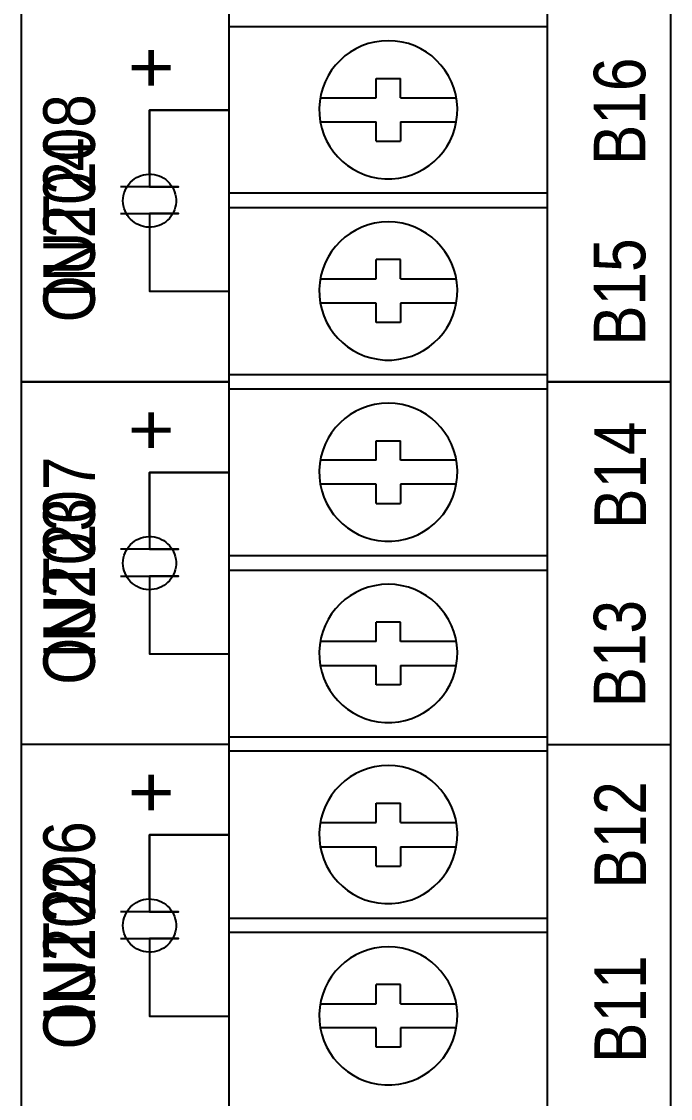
# Model space of a CAD drawing. Extents: x -11 to 35.7, y -8.8 to 26.3.
# Drawn here: x 21.333 to 22.677, y -1.98 to 0.248 of the extents above; entities that cross this region are included whole.
import ezdxf

# ---------------------------------------------------------------- set-up
doc = ezdxf.new("R2010")
doc.units = 0
doc.header["$MEASUREMENT"] = 0
for name, color, linetype in [('4_02__ADDITIONAL_12_STD_OU', 7, 'CONTINUOUS'), ('4_03__ADDITIONAL_4_STD_OUT', 7, 'CONTINUOUS'), ('4_04__ADDITIONAL_12_HIGH_I', 7, 'CONTINUOUS')]:
    doc.layers.add(name, color=color, linetype=linetype)

msp = doc.modelspace()

# ---------------------------------------------------------------- linework, layer by layer
at = {"layer": '4_02__ADDITIONAL_12_STD_OU'}
for points in [[(22.4226, -6.1224), (22.4226, 3.6276), (21.7626, 3.6276), (21.7626, -6.1224), (22.4226, -6.1224)], [(21.3331, -2.15), (21.3331, -1.9713), (21.3331, -1.7915), (21.3331, -1.6109), (21.3331, -1.2483), (21.3331, -0.8858), (21.3331, -0.7051), (21.3331, -0.5254), (21.3331, -0.3467), (21.3331, -0.2578), (21.3331, -0.1693), (21.3331, -0.0812), (21.3331, 0.0064), (21.3331, 0.0936), (21.3331, 0.1802), (21.3331, 0.2663)], [(22.6769, 0.2663), (22.6769, 0.1802), (22.6769, 0.0936), (22.6769, 0.0064), (22.6769, -0.0812), (22.6769, -0.1693), (22.6769, -0.2578), (22.6769, -0.3467), (22.6769, -0.5254), (22.6769, -0.7051), (22.6769, -0.8858), (22.6769, -1.2483), (22.6769, -1.6109), (22.6769, -1.7915), (22.6769, -1.9713), (22.6769, -2.15)], [(21.7626, 0.2381), (22.4226, 0.2381)], [(22.0676, 0.0906), (22.0676, 0.1306)], [(22.0676, 0.1306), (22.1176, 0.1306)], [(22.1176, 0.0906), (22.1176, 0.1306)], [(21.9518, 0.0906), (22.0676, 0.0906)], [(22.1176, 0.0906), (22.2334, 0.0906)], [(21.7626, 0.065), (21.5982, 0.065), (21.5982, -0.0938), (21.6582, -0.0938), (21.5382, -0.0938)], [(21.9518, 0.0406), (22.0676, 0.0406)], [(22.0676, 0.0006), (22.0676, 0.0406)], [(22.1176, 0.0406), (22.2334, 0.0406)], [(22.1176, 0.0406), (22.1176, 0.0006)], [(22.0676, 0.0006), (22.1176, 0.0006)], [(22.4226, -0.1069), (21.7626, -0.1069)], [(21.5382, -0.1493), (21.6582, -0.1493), (21.5982, -0.1493), (21.5982, -0.31), (21.7626, -0.31)], [(21.7626, -0.1369), (22.4226, -0.1369)], [(22.1176, -0.2444), (22.0676, -0.2444)], [(22.0676, -0.2844), (22.0676, -0.2444)], [(22.1176, -0.2844), (22.1176, -0.2444)], [(21.9518, -0.2844), (22.0676, -0.2844)], [(22.1176, -0.2844), (22.2334, -0.2844)], [(22.0676, -0.3344), (21.9518, -0.3344)], [(22.0676, -0.3744), (22.0676, -0.3344)], [(22.2334, -0.3344), (22.1176, -0.3344)], [(22.1176, -0.3344), (22.1176, -0.3744)], [(22.1176, -0.3744), (22.0676, -0.3744)], [(21.7626, -0.4819), (22.4226, -0.4819)], [(21.7626, -0.4975), (21.3331, -0.4975)], [(21.7626, -0.5119), (22.4226, -0.5119)], [(22.4226, -0.4975), (22.6769, -0.4975)], [(22.0676, -0.6194), (22.1176, -0.6194)], [(22.0676, -0.6594), (22.0676, -0.6194)], [(22.1176, -0.6594), (22.1176, -0.6194)], [(22.0676, -0.6594), (21.9518, -0.6594)], [(22.2334, -0.6594), (22.1176, -0.6594)], [(21.7626, -0.685), (21.5982, -0.685), (21.5982, -0.8438), (21.6582, -0.8438), (21.5382, -0.8438)], [(22.0676, -0.7094), (21.9518, -0.7094)], [(22.0676, -0.7494), (22.0676, -0.7094)], [(22.2334, -0.7094), (22.1176, -0.7094)], [(22.1176, -0.7094), (22.1176, -0.7494)], [(22.0676, -0.7494), (22.1176, -0.7494)], [(21.7626, -0.8569), (22.4226, -0.8569)], [(21.7626, -0.8869), (22.4226, -0.8869)], [(21.5382, -0.8993), (21.6582, -0.8993), (21.5982, -0.8993), (21.5982, -1.06), (21.7626, -1.06)], [(22.1176, -0.9944), (22.0676, -0.9944)], [(22.0676, -1.0344), (22.0676, -0.9944)], [(22.1176, -1.0344), (22.1176, -0.9944)], [(22.0676, -1.0344), (21.9518, -1.0344)], [(22.2334, -1.0344), (22.1176, -1.0344)], [(21.9518, -1.0844), (22.0676, -1.0844)], [(22.0676, -1.1244), (22.0676, -1.0844)], [(22.1176, -1.0844), (22.2334, -1.0844)], [(22.1176, -1.0844), (22.1176, -1.1244)], [(22.1176, -1.1244), (22.0676, -1.1244)], [(21.7626, -1.2476), (21.3331, -1.2476)], [(21.7626, -1.2319), (22.4226, -1.2319)], [(22.4226, -1.2476), (22.6769, -1.2476)], [(22.4226, -1.2619), (21.7626, -1.2619)], [(22.0676, -1.3694), (22.1176, -1.3694)], [(22.0676, -1.4094), (22.0676, -1.3694)], [(22.1176, -1.4094), (22.1176, -1.3694)], [(21.9518, -1.4094), (22.0676, -1.4094)], [(22.1176, -1.4094), (22.2334, -1.4094)], [(21.7626, -1.435), (21.5982, -1.435), (21.5982, -1.5938), (21.6582, -1.5938), (21.5382, -1.5938)], [(21.9518, -1.4594), (22.0676, -1.4594)], [(22.0676, -1.4994), (22.0676, -1.4594)], [(22.1176, -1.4594), (22.2334, -1.4594)], [(22.1176, -1.4594), (22.1176, -1.4994)], [(22.0676, -1.4994), (22.1176, -1.4994)], [(21.7626, -1.6069), (22.4226, -1.6069)], [(22.4226, -1.6369), (21.7626, -1.6369)], [(21.5382, -1.6493), (21.6582, -1.6493), (21.5982, -1.6493), (21.5982, -1.81), (21.7626, -1.81)], [(22.1176, -1.7444), (22.0676, -1.7444)], [(22.0676, -1.7844), (22.0676, -1.7444)], [(22.1176, -1.7844), (22.1176, -1.7444)], [(21.9518, -1.7844), (22.0676, -1.7844)], [(22.1176, -1.7844), (22.2334, -1.7844)], [(22.0676, -1.8344), (21.9518, -1.8344)], [(22.0676, -1.8744), (22.0676, -1.8344)], [(22.2334, -1.8344), (22.1176, -1.8344)], [(22.1176, -1.8344), (22.1176, -1.8744)], [(22.1176, -1.8744), (22.0676, -1.8744)]]:
    msp.add_lwpolyline(points, dxfattribs=at)
for points in [[(22.0926, 0.2086), (22.0782, 0.2079), (22.0642, 0.2058), (22.0507, 0.2024), (22.0377, 0.1977), (22.0254, 0.1918), (22.0137, 0.1849), (22.0028, 0.1769), (21.9927, 0.1679), (21.9835, 0.158), (21.9752, 0.1473), (21.968, 0.1358), (21.9619, 0.1236), (21.9569, 0.1108), (21.9532, 0.0974), (21.9507, 0.0835), (21.9497, 0.0692), (21.95, 0.0548), (21.9518, 0.0407), (21.9549, 0.027), (21.9592, 0.0139), (21.9648, 0.0014), (21.9715, -0.0105), (21.9792, -0.0216), (21.988, -0.0319), (21.9976, -0.0413), (22.0082, -0.0498), (22.0195, -0.0573), (22.0315, -0.0637), (22.0442, -0.069), (22.0574, -0.073), (22.0712, -0.0758), (22.0854, -0.0772), (22.0999, -0.0772), (22.1141, -0.0758), (22.1278, -0.073), (22.1411, -0.069), (22.1537, -0.0637), (22.1658, -0.0573), (22.1771, -0.0498), (22.1876, -0.0413), (22.1972, -0.0319), (22.206, -0.0216), (22.2137, -0.0105), (22.2204, 0.0014), (22.226, 0.0139), (22.2303, 0.027), (22.2334, 0.0407), (22.2352, 0.0548), (22.2356, 0.0692), (22.2345, 0.0835), (22.2321, 0.0974), (22.2283, 0.1108), (22.2233, 0.1236), (22.2172, 0.1358), (22.21, 0.1473), (22.2017, 0.158), (22.1925, 0.1679), (22.1824, 0.1769), (22.1715, 0.1849), (22.1598, 0.1918), (22.1475, 0.1977), (22.1345, 0.2024), (22.121, 0.2058), (22.107, 0.2079)], [(22.0926, -0.1664), (22.0782, -0.1671), (22.0642, -0.1692), (22.0507, -0.1726), (22.0377, -0.1773), (22.0254, -0.1832), (22.0137, -0.1901), (22.0028, -0.1981), (21.9927, -0.2071), (21.9835, -0.217), (21.9752, -0.2277), (21.968, -0.2392), (21.9619, -0.2514), (21.9569, -0.2642), (21.9532, -0.2776), (21.9507, -0.2915), (21.9497, -0.3058), (21.95, -0.3202), (21.9518, -0.3343), (21.9549, -0.348), (21.9592, -0.3611), (21.9648, -0.3736), (21.9715, -0.3855), (21.9792, -0.3966), (21.988, -0.4069), (21.9976, -0.4163), (22.0082, -0.4248), (22.0195, -0.4323), (22.0315, -0.4387), (22.0442, -0.444), (22.0574, -0.448), (22.0712, -0.4508), (22.0854, -0.4522), (22.0999, -0.4522), (22.1141, -0.4508), (22.1278, -0.448), (22.1411, -0.444), (22.1537, -0.4387), (22.1658, -0.4323), (22.1771, -0.4248), (22.1876, -0.4163), (22.1972, -0.4069), (22.206, -0.3966), (22.2137, -0.3855), (22.2204, -0.3736), (22.226, -0.3611), (22.2303, -0.348), (22.2334, -0.3343), (22.2352, -0.3202), (22.2356, -0.3058), (22.2345, -0.2915), (22.2321, -0.2776), (22.2283, -0.2642), (22.2233, -0.2514), (22.2172, -0.2392), (22.21, -0.2277), (22.2017, -0.217), (22.1925, -0.2071), (22.1824, -0.1981), (22.1715, -0.1901), (22.1598, -0.1832), (22.1475, -0.1773), (22.1345, -0.1726), (22.121, -0.1692), (22.107, -0.1671)], [(22.0926, -0.5414), (22.0782, -0.5421), (22.0642, -0.5442), (22.0507, -0.5476), (22.0377, -0.5523), (22.0254, -0.5582), (22.0137, -0.5651), (22.0028, -0.5731), (21.9927, -0.5821), (21.9835, -0.592), (21.9752, -0.6027), (21.968, -0.6142), (21.9619, -0.6264), (21.9569, -0.6392), (21.9532, -0.6526), (21.9507, -0.6665), (21.9497, -0.6808), (21.95, -0.6952), (21.9518, -0.7093), (21.9549, -0.723), (21.9592, -0.7361), (21.9648, -0.7486), (21.9715, -0.7605), (21.9792, -0.7716), (21.988, -0.7819), (21.9976, -0.7913), (22.0082, -0.7998), (22.0195, -0.8073), (22.0315, -0.8137), (22.0442, -0.819), (22.0574, -0.823), (22.0712, -0.8258), (22.0854, -0.8272), (22.0999, -0.8272), (22.1141, -0.8258), (22.1278, -0.823), (22.1411, -0.819), (22.1537, -0.8137), (22.1658, -0.8073), (22.1771, -0.7998), (22.1876, -0.7913), (22.1972, -0.7819), (22.206, -0.7716), (22.2137, -0.7605), (22.2204, -0.7486), (22.226, -0.7361), (22.2303, -0.723), (22.2334, -0.7093), (22.2352, -0.6952), (22.2356, -0.6808), (22.2345, -0.6665), (22.2321, -0.6526), (22.2283, -0.6392), (22.2233, -0.6264), (22.2172, -0.6142), (22.21, -0.6027), (22.2017, -0.592), (22.1925, -0.5821), (22.1824, -0.5731), (22.1715, -0.5651), (22.1598, -0.5582), (22.1475, -0.5523), (22.1345, -0.5476), (22.121, -0.5442), (22.107, -0.5421)], [(22.0926, -0.9164), (22.0782, -0.9171), (22.0642, -0.9192), (22.0507, -0.9226), (22.0377, -0.9273), (22.0254, -0.9332), (22.0137, -0.9401), (22.0028, -0.9481), (21.9927, -0.9571), (21.9835, -0.967), (21.9752, -0.9777), (21.968, -0.9892), (21.9619, -1.0014), (21.9569, -1.0142), (21.9532, -1.0276), (21.9507, -1.0415), (21.9497, -1.0558), (21.95, -1.0702), (21.9518, -1.0843), (21.9549, -1.098), (21.9592, -1.1111), (21.9648, -1.1236), (21.9715, -1.1355), (21.9792, -1.1466), (21.988, -1.1569), (21.9976, -1.1663), (22.0082, -1.1748), (22.0195, -1.1823), (22.0315, -1.1887), (22.0442, -1.194), (22.0574, -1.198), (22.0712, -1.2008), (22.0854, -1.2022), (22.0999, -1.2022), (22.1141, -1.2008), (22.1278, -1.198), (22.1411, -1.194), (22.1537, -1.1887), (22.1658, -1.1823), (22.1771, -1.1748), (22.1876, -1.1663), (22.1972, -1.1569), (22.206, -1.1466), (22.2137, -1.1355), (22.2204, -1.1236), (22.226, -1.1111), (22.2303, -1.098), (22.2334, -1.0843), (22.2352, -1.0702), (22.2356, -1.0558), (22.2345, -1.0415), (22.2321, -1.0276), (22.2283, -1.0142), (22.2233, -1.0014), (22.2172, -0.9892), (22.21, -0.9777), (22.2017, -0.967), (22.1925, -0.9571), (22.1824, -0.9481), (22.1715, -0.9401), (22.1598, -0.9332), (22.1475, -0.9273), (22.1345, -0.9226), (22.121, -0.9192), (22.107, -0.9171)], [(22.0926, -1.2914), (22.0782, -1.2921), (22.0642, -1.2942), (22.0507, -1.2976), (22.0377, -1.3023), (22.0254, -1.3082), (22.0137, -1.3151), (22.0028, -1.3231), (21.9927, -1.3321), (21.9835, -1.342), (21.9752, -1.3527), (21.968, -1.3642), (21.9619, -1.3764), (21.9569, -1.3892), (21.9532, -1.4026), (21.9507, -1.4165), (21.9497, -1.4308), (21.95, -1.4452), (21.9518, -1.4593), (21.9549, -1.473), (21.9592, -1.4861), (21.9648, -1.4986), (21.9715, -1.5105), (21.9792, -1.5216), (21.988, -1.5319), (21.9976, -1.5413), (22.0082, -1.5498), (22.0195, -1.5573), (22.0315, -1.5637), (22.0442, -1.569), (22.0574, -1.573), (22.0712, -1.5758), (22.0854, -1.5772), (22.0999, -1.5772), (22.1141, -1.5758), (22.1278, -1.573), (22.1411, -1.569), (22.1537, -1.5637), (22.1658, -1.5573), (22.1771, -1.5498), (22.1876, -1.5413), (22.1972, -1.5319), (22.206, -1.5216), (22.2137, -1.5105), (22.2204, -1.4986), (22.226, -1.4861), (22.2303, -1.473), (22.2334, -1.4593), (22.2352, -1.4452), (22.2356, -1.4308), (22.2345, -1.4165), (22.2321, -1.4026), (22.2283, -1.3892), (22.2233, -1.3764), (22.2172, -1.3642), (22.21, -1.3527), (22.2017, -1.342), (22.1925, -1.3321), (22.1824, -1.3231), (22.1715, -1.3151), (22.1598, -1.3082), (22.1475, -1.3023), (22.1345, -1.2976), (22.121, -1.2942), (22.107, -1.2921)], [(22.0926, -1.6664), (22.0782, -1.6671), (22.0642, -1.6692), (22.0507, -1.6726), (22.0377, -1.6773), (22.0254, -1.6832), (22.0137, -1.6901), (22.0028, -1.6981), (21.9927, -1.7071), (21.9835, -1.717), (21.9752, -1.7277), (21.968, -1.7392), (21.9619, -1.7514), (21.9569, -1.7642), (21.9532, -1.7776), (21.9507, -1.7915), (21.9497, -1.8058), (21.95, -1.8202), (21.9518, -1.8343), (21.9549, -1.848), (21.9592, -1.8611), (21.9648, -1.8736), (21.9715, -1.8855), (21.9792, -1.8966), (21.988, -1.9069), (21.9976, -1.9163), (22.0082, -1.9248), (22.0195, -1.9323), (22.0315, -1.9387), (22.0442, -1.944), (22.0574, -1.948), (22.0712, -1.9508), (22.0854, -1.9522), (22.0999, -1.9522), (22.1141, -1.9508), (22.1278, -1.948), (22.1411, -1.944), (22.1537, -1.9387), (22.1658, -1.9323), (22.1771, -1.9248), (22.1876, -1.9163), (22.1972, -1.9069), (22.206, -1.8966), (22.2137, -1.8855), (22.2204, -1.8736), (22.226, -1.8611), (22.2303, -1.848), (22.2334, -1.8343), (22.2352, -1.8202), (22.2356, -1.8058), (22.2345, -1.7915), (22.2321, -1.7776), (22.2283, -1.7642), (22.2233, -1.7514), (22.2172, -1.7392), (22.21, -1.7277), (22.2017, -1.717), (22.1925, -1.7071), (22.1824, -1.6981), (22.1715, -1.6901), (22.1598, -1.6832), (22.1475, -1.6773), (22.1345, -1.6726), (22.121, -1.6692), (22.107, -1.6671)]]:
    msp.add_lwpolyline(points, close=True, dxfattribs=at)
at = {"layer": '4_03__ADDITIONAL_4_STD_OUT'}
for points in [[(22.4226, -6.1224), (22.4226, 3.6276), (21.7626, 3.6276), (21.7626, -6.1224), (22.4226, -6.1224)], [(21.3331, -2.15), (21.3331, -1.9713), (21.3331, -1.7915), (21.3331, -1.6109), (21.3331, -1.2483), (21.3331, -0.8858), (21.3331, -0.7051), (21.3331, -0.5254), (21.3331, -0.3467), (21.3331, -0.2578), (21.3331, -0.1693), (21.3331, -0.0812), (21.3331, 0.0064), (21.3331, 0.0936), (21.3331, 0.1802), (21.3331, 0.2663)], [(22.6769, 0.2663), (22.6769, 0.1802), (22.6769, 0.0936), (22.6769, 0.0064), (22.6769, -0.0812), (22.6769, -0.1693), (22.6769, -0.2578), (22.6769, -0.3467), (22.6769, -0.5254), (22.6769, -0.7051), (22.6769, -0.8858), (22.6769, -1.2483), (22.6769, -1.6109), (22.6769, -1.7915), (22.6769, -1.9713), (22.6769, -2.15)], [(21.7626, 0.2381), (22.4226, 0.2381)], [(22.0676, 0.0906), (22.0676, 0.1306)], [(22.0676, 0.1306), (22.1176, 0.1306)], [(22.1176, 0.0906), (22.1176, 0.1306)], [(21.9518, 0.0906), (22.0676, 0.0906)], [(22.1176, 0.0906), (22.2334, 0.0906)], [(21.5982, -0.0675), (21.5982, 0.065), (21.7626, 0.065)], [(21.9518, 0.0406), (22.0676, 0.0406)], [(22.0676, 0.0006), (22.0676, 0.0406)], [(22.1176, 0.0406), (22.2334, 0.0406)], [(22.1176, 0.0406), (22.1176, 0.0006)], [(22.0676, 0.0006), (22.1176, 0.0006)], [(22.4226, -0.1069), (21.7626, -0.1069)], [(21.7626, -0.1369), (22.4226, -0.1369)], [(21.5982, -0.1775), (21.5982, -0.31), (21.7626, -0.31)], [(22.1176, -0.2444), (22.0676, -0.2444)], [(22.0676, -0.2844), (22.0676, -0.2444)], [(22.1176, -0.2844), (22.1176, -0.2444)], [(21.9518, -0.2844), (22.0676, -0.2844)], [(22.1176, -0.2844), (22.2334, -0.2844)], [(22.0676, -0.3344), (21.9518, -0.3344)], [(22.0676, -0.3744), (22.0676, -0.3344)], [(22.2334, -0.3344), (22.1176, -0.3344)], [(22.1176, -0.3344), (22.1176, -0.3744)], [(22.1176, -0.3744), (22.0676, -0.3744)], [(21.7626, -0.4819), (22.4226, -0.4819)], [(21.3331, -0.4975), (21.7626, -0.4975)], [(21.7626, -0.5119), (22.4226, -0.5119)], [(22.6769, -0.4975), (22.4226, -0.4975)], [(22.0676, -0.6194), (22.1176, -0.6194)], [(22.0676, -0.6594), (22.0676, -0.6194)], [(22.1176, -0.6594), (22.1176, -0.6194)], [(22.0676, -0.6594), (21.9518, -0.6594)], [(22.2334, -0.6594), (22.1176, -0.6594)], [(21.5982, -0.8175), (21.5982, -0.685), (21.7626, -0.685)], [(22.0676, -0.7094), (21.9518, -0.7094)], [(22.0676, -0.7494), (22.0676, -0.7094)], [(22.2334, -0.7094), (22.1176, -0.7094)], [(22.1176, -0.7094), (22.1176, -0.7494)], [(22.0676, -0.7494), (22.1176, -0.7494)], [(21.7626, -0.8569), (22.4226, -0.8569)], [(21.7626, -0.8869), (22.4226, -0.8869)], [(21.5982, -0.9275), (21.5982, -1.06), (21.7626, -1.06)], [(22.1176, -0.9944), (22.0676, -0.9944)], [(22.0676, -1.0344), (22.0676, -0.9944)], [(22.1176, -1.0344), (22.1176, -0.9944)], [(22.0676, -1.0344), (21.9518, -1.0344)], [(22.2334, -1.0344), (22.1176, -1.0344)], [(21.9518, -1.0844), (22.0676, -1.0844)], [(22.0676, -1.1244), (22.0676, -1.0844)], [(22.1176, -1.0844), (22.2334, -1.0844)], [(22.1176, -1.0844), (22.1176, -1.1244)], [(22.1176, -1.1244), (22.0676, -1.1244)], [(21.7626, -1.2476), (21.3331, -1.2476)], [(21.7626, -1.2319), (22.4226, -1.2319)], [(22.4226, -1.2476), (22.6769, -1.2476)], [(22.4226, -1.2619), (21.7626, -1.2619)], [(22.0676, -1.3694), (22.1176, -1.3694)], [(22.0676, -1.4094), (22.0676, -1.3694)], [(22.1176, -1.4094), (22.1176, -1.3694)], [(21.9518, -1.4094), (22.0676, -1.4094)], [(22.1176, -1.4094), (22.2334, -1.4094)], [(21.5982, -1.5675), (21.5982, -1.435), (21.7626, -1.435)], [(21.9518, -1.4594), (22.0676, -1.4594)], [(22.0676, -1.4994), (22.0676, -1.4594)], [(22.1176, -1.4594), (22.2334, -1.4594)], [(22.1176, -1.4594), (22.1176, -1.4994)], [(22.0676, -1.4994), (22.1176, -1.4994)], [(21.7626, -1.6069), (22.4226, -1.6069)], [(22.4226, -1.6369), (21.7626, -1.6369)], [(21.5982, -1.6775), (21.5982, -1.81), (21.7626, -1.81)], [(22.1176, -1.7444), (22.0676, -1.7444)], [(22.0676, -1.7844), (22.0676, -1.7444)], [(22.1176, -1.7844), (22.1176, -1.7444)], [(21.9518, -1.7844), (22.0676, -1.7844)], [(22.1176, -1.7844), (22.2334, -1.7844)], [(22.0676, -1.8344), (21.9518, -1.8344)], [(22.0676, -1.8744), (22.0676, -1.8344)], [(22.2334, -1.8344), (22.1176, -1.8344)], [(22.1176, -1.8344), (22.1176, -1.8744)], [(22.1176, -1.8744), (22.0676, -1.8744)]]:
    msp.add_lwpolyline(points, dxfattribs=at)
for points in [[(22.0926, 0.2086), (22.0782, 0.2079), (22.0642, 0.2058), (22.0507, 0.2024), (22.0377, 0.1977), (22.0254, 0.1918), (22.0137, 0.1849), (22.0028, 0.1769), (21.9927, 0.1679), (21.9835, 0.158), (21.9752, 0.1473), (21.968, 0.1358), (21.9619, 0.1236), (21.9569, 0.1108), (21.9532, 0.0974), (21.9507, 0.0835), (21.9497, 0.0692), (21.95, 0.0548), (21.9518, 0.0407), (21.9549, 0.027), (21.9592, 0.0139), (21.9648, 0.0014), (21.9715, -0.0105), (21.9792, -0.0216), (21.988, -0.0319), (21.9976, -0.0413), (22.0082, -0.0498), (22.0195, -0.0573), (22.0315, -0.0637), (22.0442, -0.069), (22.0574, -0.073), (22.0712, -0.0758), (22.0854, -0.0772), (22.0999, -0.0772), (22.1141, -0.0758), (22.1278, -0.073), (22.1411, -0.069), (22.1537, -0.0637), (22.1658, -0.0573), (22.1771, -0.0498), (22.1876, -0.0413), (22.1972, -0.0319), (22.206, -0.0216), (22.2137, -0.0105), (22.2204, 0.0014), (22.226, 0.0139), (22.2303, 0.027), (22.2334, 0.0407), (22.2352, 0.0548), (22.2356, 0.0692), (22.2345, 0.0835), (22.2321, 0.0974), (22.2283, 0.1108), (22.2233, 0.1236), (22.2172, 0.1358), (22.21, 0.1473), (22.2017, 0.158), (22.1925, 0.1679), (22.1824, 0.1769), (22.1715, 0.1849), (22.1598, 0.1918), (22.1475, 0.1977), (22.1345, 0.2024), (22.121, 0.2058), (22.107, 0.2079)], [(21.5432, -0.1225), (21.5435, -0.117), (21.5443, -0.1116), (21.5456, -0.1064), (21.5474, -0.1014), (21.5496, -0.0967), (21.5523, -0.0922), (21.5554, -0.088), (21.5589, -0.0841), (21.5627, -0.0806), (21.5668, -0.0774), (21.5712, -0.0746), (21.5759, -0.0722), (21.5808, -0.0703), (21.586, -0.0689), (21.5913, -0.068), (21.5968, -0.0675), (21.6024, -0.0677), (21.6078, -0.0684), (21.6131, -0.0696), (21.6181, -0.0712), (21.6229, -0.0734), (21.6275, -0.0759), (21.6317, -0.0789), (21.6357, -0.0823), (21.6393, -0.086), (21.6426, -0.0901), (21.6455, -0.0944), (21.648, -0.099), (21.65, -0.1039), (21.6515, -0.109), (21.6526, -0.1143), (21.6531, -0.1198), (21.6531, -0.1253), (21.6526, -0.1308), (21.6515, -0.1361), (21.65, -0.1412), (21.648, -0.146), (21.6455, -0.1507), (21.6426, -0.155), (21.6393, -0.1591), (21.6357, -0.1628), (21.6317, -0.1661), (21.6275, -0.1691), (21.6229, -0.1717), (21.6181, -0.1738), (21.6131, -0.1755), (21.6078, -0.1767), (21.6024, -0.1774), (21.5968, -0.1775), (21.5913, -0.1771), (21.586, -0.1762), (21.5808, -0.1747), (21.5759, -0.1728), (21.5712, -0.1705), (21.5668, -0.1677), (21.5627, -0.1645), (21.5589, -0.161), (21.5554, -0.1571), (21.5523, -0.1529), (21.5496, -0.1484), (21.5474, -0.1436), (21.5456, -0.1387), (21.5443, -0.1335), (21.5435, -0.1281)], [(22.0926, -0.1664), (22.0782, -0.1671), (22.0642, -0.1692), (22.0507, -0.1726), (22.0377, -0.1773), (22.0254, -0.1832), (22.0137, -0.1901), (22.0028, -0.1981), (21.9927, -0.2071), (21.9835, -0.217), (21.9752, -0.2277), (21.968, -0.2392), (21.9619, -0.2514), (21.9569, -0.2642), (21.9532, -0.2776), (21.9507, -0.2915), (21.9497, -0.3058), (21.95, -0.3202), (21.9518, -0.3343), (21.9549, -0.348), (21.9592, -0.3611), (21.9648, -0.3736), (21.9715, -0.3855), (21.9792, -0.3966), (21.988, -0.4069), (21.9976, -0.4163), (22.0082, -0.4248), (22.0195, -0.4323), (22.0315, -0.4387), (22.0442, -0.444), (22.0574, -0.448), (22.0712, -0.4508), (22.0854, -0.4522), (22.0999, -0.4522), (22.1141, -0.4508), (22.1278, -0.448), (22.1411, -0.444), (22.1537, -0.4387), (22.1658, -0.4323), (22.1771, -0.4248), (22.1876, -0.4163), (22.1972, -0.4069), (22.206, -0.3966), (22.2137, -0.3855), (22.2204, -0.3736), (22.226, -0.3611), (22.2303, -0.348), (22.2334, -0.3343), (22.2352, -0.3202), (22.2356, -0.3058), (22.2345, -0.2915), (22.2321, -0.2776), (22.2283, -0.2642), (22.2233, -0.2514), (22.2172, -0.2392), (22.21, -0.2277), (22.2017, -0.217), (22.1925, -0.2071), (22.1824, -0.1981), (22.1715, -0.1901), (22.1598, -0.1832), (22.1475, -0.1773), (22.1345, -0.1726), (22.121, -0.1692), (22.107, -0.1671)], [(22.0926, -0.5414), (22.0782, -0.5421), (22.0642, -0.5442), (22.0507, -0.5476), (22.0377, -0.5523), (22.0254, -0.5582), (22.0137, -0.5651), (22.0028, -0.5731), (21.9927, -0.5821), (21.9835, -0.592), (21.9752, -0.6027), (21.968, -0.6142), (21.9619, -0.6264), (21.9569, -0.6392), (21.9532, -0.6526), (21.9507, -0.6665), (21.9497, -0.6808), (21.95, -0.6952), (21.9518, -0.7093), (21.9549, -0.723), (21.9592, -0.7361), (21.9648, -0.7486), (21.9715, -0.7605), (21.9792, -0.7716), (21.988, -0.7819), (21.9976, -0.7913), (22.0082, -0.7998), (22.0195, -0.8073), (22.0315, -0.8137), (22.0442, -0.819), (22.0574, -0.823), (22.0712, -0.8258), (22.0854, -0.8272), (22.0999, -0.8272), (22.1141, -0.8258), (22.1278, -0.823), (22.1411, -0.819), (22.1537, -0.8137), (22.1658, -0.8073), (22.1771, -0.7998), (22.1876, -0.7913), (22.1972, -0.7819), (22.206, -0.7716), (22.2137, -0.7605), (22.2204, -0.7486), (22.226, -0.7361), (22.2303, -0.723), (22.2334, -0.7093), (22.2352, -0.6952), (22.2356, -0.6808), (22.2345, -0.6665), (22.2321, -0.6526), (22.2283, -0.6392), (22.2233, -0.6264), (22.2172, -0.6142), (22.21, -0.6027), (22.2017, -0.592), (22.1925, -0.5821), (22.1824, -0.5731), (22.1715, -0.5651), (22.1598, -0.5582), (22.1475, -0.5523), (22.1345, -0.5476), (22.121, -0.5442), (22.107, -0.5421)], [(21.5432, -0.8725), (21.5435, -0.867), (21.5443, -0.8616), (21.5456, -0.8564), (21.5474, -0.8514), (21.5496, -0.8467), (21.5523, -0.8422), (21.5554, -0.838), (21.5589, -0.8341), (21.5627, -0.8306), (21.5668, -0.8274), (21.5712, -0.8246), (21.5759, -0.8222), (21.5808, -0.8203), (21.586, -0.8189), (21.5913, -0.818), (21.5968, -0.8175), (21.6024, -0.8177), (21.6078, -0.8184), (21.6131, -0.8196), (21.6181, -0.8212), (21.6229, -0.8234), (21.6275, -0.8259), (21.6317, -0.8289), (21.6357, -0.8323), (21.6393, -0.836), (21.6426, -0.8401), (21.6455, -0.8444), (21.648, -0.849), (21.65, -0.8539), (21.6515, -0.859), (21.6526, -0.8643), (21.6531, -0.8698), (21.6531, -0.8753), (21.6526, -0.8808), (21.6515, -0.8861), (21.65, -0.8912), (21.648, -0.896), (21.6455, -0.9007), (21.6426, -0.905), (21.6393, -0.9091), (21.6357, -0.9128), (21.6317, -0.9161), (21.6275, -0.9191), (21.6229, -0.9217), (21.6181, -0.9238), (21.6131, -0.9255), (21.6078, -0.9267), (21.6024, -0.9274), (21.5968, -0.9275), (21.5913, -0.9271), (21.586, -0.9262), (21.5808, -0.9247), (21.5759, -0.9228), (21.5712, -0.9205), (21.5668, -0.9177), (21.5627, -0.9145), (21.5589, -0.911), (21.5554, -0.9071), (21.5523, -0.9029), (21.5496, -0.8984), (21.5474, -0.8936), (21.5456, -0.8887), (21.5443, -0.8835), (21.5435, -0.8781)], [(22.0926, -0.9164), (22.0782, -0.9171), (22.0642, -0.9192), (22.0507, -0.9226), (22.0377, -0.9273), (22.0254, -0.9332), (22.0137, -0.9401), (22.0028, -0.9481), (21.9927, -0.9571), (21.9835, -0.967), (21.9752, -0.9777), (21.968, -0.9892), (21.9619, -1.0014), (21.9569, -1.0142), (21.9532, -1.0276), (21.9507, -1.0415), (21.9497, -1.0558), (21.95, -1.0702), (21.9518, -1.0843), (21.9549, -1.098), (21.9592, -1.1111), (21.9648, -1.1236), (21.9715, -1.1355), (21.9792, -1.1466), (21.988, -1.1569), (21.9976, -1.1663), (22.0082, -1.1748), (22.0195, -1.1823), (22.0315, -1.1887), (22.0442, -1.194), (22.0574, -1.198), (22.0712, -1.2008), (22.0854, -1.2022), (22.0999, -1.2022), (22.1141, -1.2008), (22.1278, -1.198), (22.1411, -1.194), (22.1537, -1.1887), (22.1658, -1.1823), (22.1771, -1.1748), (22.1876, -1.1663), (22.1972, -1.1569), (22.206, -1.1466), (22.2137, -1.1355), (22.2204, -1.1236), (22.226, -1.1111), (22.2303, -1.098), (22.2334, -1.0843), (22.2352, -1.0702), (22.2356, -1.0558), (22.2345, -1.0415), (22.2321, -1.0276), (22.2283, -1.0142), (22.2233, -1.0014), (22.2172, -0.9892), (22.21, -0.9777), (22.2017, -0.967), (22.1925, -0.9571), (22.1824, -0.9481), (22.1715, -0.9401), (22.1598, -0.9332), (22.1475, -0.9273), (22.1345, -0.9226), (22.121, -0.9192), (22.107, -0.9171)], [(22.0926, -1.2914), (22.0782, -1.2921), (22.0642, -1.2942), (22.0507, -1.2976), (22.0377, -1.3023), (22.0254, -1.3082), (22.0137, -1.3151), (22.0028, -1.3231), (21.9927, -1.3321), (21.9835, -1.342), (21.9752, -1.3527), (21.968, -1.3642), (21.9619, -1.3764), (21.9569, -1.3892), (21.9532, -1.4026), (21.9507, -1.4165), (21.9497, -1.4308), (21.95, -1.4452), (21.9518, -1.4593), (21.9549, -1.473), (21.9592, -1.4861), (21.9648, -1.4986), (21.9715, -1.5105), (21.9792, -1.5216), (21.988, -1.5319), (21.9976, -1.5413), (22.0082, -1.5498), (22.0195, -1.5573), (22.0315, -1.5637), (22.0442, -1.569), (22.0574, -1.573), (22.0712, -1.5758), (22.0854, -1.5772), (22.0999, -1.5772), (22.1141, -1.5758), (22.1278, -1.573), (22.1411, -1.569), (22.1537, -1.5637), (22.1658, -1.5573), (22.1771, -1.5498), (22.1876, -1.5413), (22.1972, -1.5319), (22.206, -1.5216), (22.2137, -1.5105), (22.2204, -1.4986), (22.226, -1.4861), (22.2303, -1.473), (22.2334, -1.4593), (22.2352, -1.4452), (22.2356, -1.4308), (22.2345, -1.4165), (22.2321, -1.4026), (22.2283, -1.3892), (22.2233, -1.3764), (22.2172, -1.3642), (22.21, -1.3527), (22.2017, -1.342), (22.1925, -1.3321), (22.1824, -1.3231), (22.1715, -1.3151), (22.1598, -1.3082), (22.1475, -1.3023), (22.1345, -1.2976), (22.121, -1.2942), (22.107, -1.2921)], [(21.5432, -1.6225), (21.5435, -1.617), (21.5443, -1.6116), (21.5456, -1.6064), (21.5474, -1.6014), (21.5496, -1.5967), (21.5523, -1.5922), (21.5554, -1.588), (21.5589, -1.5841), (21.5627, -1.5806), (21.5668, -1.5774), (21.5712, -1.5746), (21.5759, -1.5722), (21.5808, -1.5703), (21.586, -1.5689), (21.5913, -1.568), (21.5968, -1.5675), (21.6024, -1.5677), (21.6078, -1.5684), (21.6131, -1.5696), (21.6181, -1.5712), (21.6229, -1.5734), (21.6275, -1.5759), (21.6317, -1.5789), (21.6357, -1.5823), (21.6393, -1.586), (21.6426, -1.5901), (21.6455, -1.5944), (21.648, -1.599), (21.65, -1.6039), (21.6515, -1.609), (21.6526, -1.6143), (21.6531, -1.6198), (21.6531, -1.6253), (21.6526, -1.6308), (21.6515, -1.6361), (21.65, -1.6412), (21.648, -1.646), (21.6455, -1.6507), (21.6426, -1.655), (21.6393, -1.6591), (21.6357, -1.6628), (21.6317, -1.6661), (21.6275, -1.6691), (21.6229, -1.6717), (21.6181, -1.6738), (21.6131, -1.6755), (21.6078, -1.6767), (21.6024, -1.6774), (21.5968, -1.6775), (21.5913, -1.6771), (21.586, -1.6762), (21.5808, -1.6747), (21.5759, -1.6728), (21.5712, -1.6705), (21.5668, -1.6677), (21.5627, -1.6645), (21.5589, -1.661), (21.5554, -1.6571), (21.5523, -1.6529), (21.5496, -1.6484), (21.5474, -1.6436), (21.5456, -1.6387), (21.5443, -1.6335), (21.5435, -1.6281)], [(22.0926, -1.6664), (22.0782, -1.6671), (22.0642, -1.6692), (22.0507, -1.6726), (22.0377, -1.6773), (22.0254, -1.6832), (22.0137, -1.6901), (22.0028, -1.6981), (21.9927, -1.7071), (21.9835, -1.717), (21.9752, -1.7277), (21.968, -1.7392), (21.9619, -1.7514), (21.9569, -1.7642), (21.9532, -1.7776), (21.9507, -1.7915), (21.9497, -1.8058), (21.95, -1.8202), (21.9518, -1.8343), (21.9549, -1.848), (21.9592, -1.8611), (21.9648, -1.8736), (21.9715, -1.8855), (21.9792, -1.8966), (21.988, -1.9069), (21.9976, -1.9163), (22.0082, -1.9248), (22.0195, -1.9323), (22.0315, -1.9387), (22.0442, -1.944), (22.0574, -1.948), (22.0712, -1.9508), (22.0854, -1.9522), (22.0999, -1.9522), (22.1141, -1.9508), (22.1278, -1.948), (22.1411, -1.944), (22.1537, -1.9387), (22.1658, -1.9323), (22.1771, -1.9248), (22.1876, -1.9163), (22.1972, -1.9069), (22.206, -1.8966), (22.2137, -1.8855), (22.2204, -1.8736), (22.226, -1.8611), (22.2303, -1.848), (22.2334, -1.8343), (22.2352, -1.8202), (22.2356, -1.8058), (22.2345, -1.7915), (22.2321, -1.7776), (22.2283, -1.7642), (22.2233, -1.7514), (22.2172, -1.7392), (22.21, -1.7277), (22.2017, -1.717), (22.1925, -1.7071), (22.1824, -1.6981), (22.1715, -1.6901), (22.1598, -1.6832), (22.1475, -1.6773), (22.1345, -1.6726), (22.121, -1.6692), (22.107, -1.6671)]]:
    msp.add_lwpolyline(points, close=True, dxfattribs=at)
at = {"layer": '4_04__ADDITIONAL_12_HIGH_I'}
for points in [[(22.4226, -6.1224), (22.4226, 3.6276), (21.7626, 3.6276), (21.7626, -6.1224), (22.4226, -6.1224)], [(21.3331, -2.15), (21.3331, -1.9713), (21.3331, -1.7915), (21.3331, -1.6109), (21.3331, -1.2483), (21.3331, -0.8858), (21.3331, -0.7051), (21.3331, -0.5254), (21.3331, -0.3467), (21.3331, -0.2578), (21.3331, -0.1693), (21.3331, -0.0812), (21.3331, 0.0064), (21.3331, 0.0936), (21.3331, 0.1802), (21.3331, 0.2663)], [(22.6769, 0.2663), (22.6769, 0.1802), (22.6769, 0.0936), (22.6769, 0.0064), (22.6769, -0.0812), (22.6769, -0.1693), (22.6769, -0.2578), (22.6769, -0.3467), (22.6769, -0.5254), (22.6769, -0.7051), (22.6769, -0.8858), (22.6769, -1.2483), (22.6769, -1.6109), (22.6769, -1.7915), (22.6769, -1.9713), (22.6769, -2.15)], [(21.7626, 0.2381), (22.4226, 0.2381)], [(22.0676, 0.0906), (22.0676, 0.1306)], [(22.0676, 0.1306), (22.1176, 0.1306)], [(22.1176, 0.0906), (22.1176, 0.1306)], [(21.9518, 0.0906), (22.0676, 0.0906)], [(22.1176, 0.0906), (22.2334, 0.0906)], [(21.7626, 0.065), (21.5982, 0.065), (21.5982, -0.0938), (21.6582, -0.0938), (21.5382, -0.0938)], [(21.9518, 0.0406), (22.0676, 0.0406)], [(22.0676, 0.0006), (22.0676, 0.0406)], [(22.1176, 0.0406), (22.2334, 0.0406)], [(22.1176, 0.0406), (22.1176, 0.0006)], [(22.0676, 0.0006), (22.1176, 0.0006)], [(22.4226, -0.1069), (21.7626, -0.1069)], [(21.5382, -0.1493), (21.6582, -0.1493), (21.5982, -0.1493), (21.5982, -0.31), (21.7626, -0.31)], [(21.7626, -0.1369), (22.4226, -0.1369)], [(22.1176, -0.2444), (22.0676, -0.2444)], [(22.0676, -0.2844), (22.0676, -0.2444)], [(22.1176, -0.2844), (22.1176, -0.2444)], [(21.9518, -0.2844), (22.0676, -0.2844)], [(22.1176, -0.2844), (22.2334, -0.2844)], [(22.0676, -0.3344), (21.9518, -0.3344)], [(22.0676, -0.3744), (22.0676, -0.3344)], [(22.2334, -0.3344), (22.1176, -0.3344)], [(22.1176, -0.3344), (22.1176, -0.3744)], [(22.1176, -0.3744), (22.0676, -0.3744)], [(21.7626, -0.4819), (22.4226, -0.4819)], [(21.7626, -0.4975), (21.3331, -0.4975)], [(21.7626, -0.5119), (22.4226, -0.5119)], [(22.4226, -0.4975), (22.6769, -0.4975)], [(22.0676, -0.6194), (22.1176, -0.6194)], [(22.0676, -0.6594), (22.0676, -0.6194)], [(22.1176, -0.6594), (22.1176, -0.6194)], [(22.0676, -0.6594), (21.9518, -0.6594)], [(22.2334, -0.6594), (22.1176, -0.6594)], [(21.7626, -0.685), (21.5982, -0.685), (21.5982, -0.8438), (21.6582, -0.8438), (21.5382, -0.8438)], [(22.0676, -0.7094), (21.9518, -0.7094)], [(22.0676, -0.7494), (22.0676, -0.7094)], [(22.2334, -0.7094), (22.1176, -0.7094)], [(22.1176, -0.7094), (22.1176, -0.7494)], [(22.0676, -0.7494), (22.1176, -0.7494)], [(21.7626, -0.8569), (22.4226, -0.8569)], [(21.7626, -0.8869), (22.4226, -0.8869)], [(21.5382, -0.8993), (21.6582, -0.8993), (21.5982, -0.8993), (21.5982, -1.06), (21.7626, -1.06)], [(22.1176, -0.9944), (22.0676, -0.9944)], [(22.0676, -1.0344), (22.0676, -0.9944)], [(22.1176, -1.0344), (22.1176, -0.9944)], [(22.0676, -1.0344), (21.9518, -1.0344)], [(22.2334, -1.0344), (22.1176, -1.0344)], [(21.9518, -1.0844), (22.0676, -1.0844)], [(22.0676, -1.1244), (22.0676, -1.0844)], [(22.1176, -1.0844), (22.2334, -1.0844)], [(22.1176, -1.0844), (22.1176, -1.1244)], [(22.1176, -1.1244), (22.0676, -1.1244)], [(21.7626, -1.2476), (21.3331, -1.2476)], [(21.7626, -1.2319), (22.4226, -1.2319)], [(22.4226, -1.2476), (22.6769, -1.2476)], [(22.4226, -1.2619), (21.7626, -1.2619)], [(22.0676, -1.3694), (22.1176, -1.3694)], [(22.0676, -1.4094), (22.0676, -1.3694)], [(22.1176, -1.4094), (22.1176, -1.3694)], [(21.9518, -1.4094), (22.0676, -1.4094)], [(22.1176, -1.4094), (22.2334, -1.4094)], [(21.7626, -1.435), (21.5982, -1.435), (21.5982, -1.5938), (21.6582, -1.5938), (21.5382, -1.5938)], [(21.9518, -1.4594), (22.0676, -1.4594)], [(22.0676, -1.4994), (22.0676, -1.4594)], [(22.1176, -1.4594), (22.2334, -1.4594)], [(22.1176, -1.4594), (22.1176, -1.4994)], [(22.0676, -1.4994), (22.1176, -1.4994)], [(21.7626, -1.6069), (22.4226, -1.6069)], [(22.4226, -1.6369), (21.7626, -1.6369)], [(21.5382, -1.6493), (21.6582, -1.6493), (21.5982, -1.6493), (21.5982, -1.81), (21.7626, -1.81)], [(22.1176, -1.7444), (22.0676, -1.7444)], [(22.0676, -1.7844), (22.0676, -1.7444)], [(22.1176, -1.7844), (22.1176, -1.7444)], [(21.9518, -1.7844), (22.0676, -1.7844)], [(22.1176, -1.7844), (22.2334, -1.7844)], [(22.0676, -1.8344), (21.9518, -1.8344)], [(22.0676, -1.8744), (22.0676, -1.8344)], [(22.2334, -1.8344), (22.1176, -1.8344)], [(22.1176, -1.8344), (22.1176, -1.8744)], [(22.1176, -1.8744), (22.0676, -1.8744)]]:
    msp.add_lwpolyline(points, dxfattribs=at)
for points in [[(22.0926, 0.2086), (22.0782, 0.2079), (22.0642, 0.2058), (22.0507, 0.2024), (22.0377, 0.1977), (22.0254, 0.1918), (22.0137, 0.1849), (22.0028, 0.1769), (21.9927, 0.1679), (21.9835, 0.158), (21.9752, 0.1473), (21.968, 0.1358), (21.9619, 0.1236), (21.9569, 0.1108), (21.9532, 0.0974), (21.9507, 0.0835), (21.9497, 0.0692), (21.95, 0.0548), (21.9518, 0.0407), (21.9549, 0.027), (21.9592, 0.0139), (21.9648, 0.0014), (21.9715, -0.0105), (21.9792, -0.0216), (21.988, -0.0319), (21.9976, -0.0413), (22.0082, -0.0498), (22.0195, -0.0573), (22.0315, -0.0637), (22.0442, -0.069), (22.0574, -0.073), (22.0712, -0.0758), (22.0854, -0.0772), (22.0999, -0.0772), (22.1141, -0.0758), (22.1278, -0.073), (22.1411, -0.069), (22.1537, -0.0637), (22.1658, -0.0573), (22.1771, -0.0498), (22.1876, -0.0413), (22.1972, -0.0319), (22.206, -0.0216), (22.2137, -0.0105), (22.2204, 0.0014), (22.226, 0.0139), (22.2303, 0.027), (22.2334, 0.0407), (22.2352, 0.0548), (22.2356, 0.0692), (22.2345, 0.0835), (22.2321, 0.0974), (22.2283, 0.1108), (22.2233, 0.1236), (22.2172, 0.1358), (22.21, 0.1473), (22.2017, 0.158), (22.1925, 0.1679), (22.1824, 0.1769), (22.1715, 0.1849), (22.1598, 0.1918), (22.1475, 0.1977), (22.1345, 0.2024), (22.121, 0.2058), (22.107, 0.2079)], [(22.0926, -0.1664), (22.0782, -0.1671), (22.0642, -0.1692), (22.0507, -0.1726), (22.0377, -0.1773), (22.0254, -0.1832), (22.0137, -0.1901), (22.0028, -0.1981), (21.9927, -0.2071), (21.9835, -0.217), (21.9752, -0.2277), (21.968, -0.2392), (21.9619, -0.2514), (21.9569, -0.2642), (21.9532, -0.2776), (21.9507, -0.2915), (21.9497, -0.3058), (21.95, -0.3202), (21.9518, -0.3343), (21.9549, -0.348), (21.9592, -0.3611), (21.9648, -0.3736), (21.9715, -0.3855), (21.9792, -0.3966), (21.988, -0.4069), (21.9976, -0.4163), (22.0082, -0.4248), (22.0195, -0.4323), (22.0315, -0.4387), (22.0442, -0.444), (22.0574, -0.448), (22.0712, -0.4508), (22.0854, -0.4522), (22.0999, -0.4522), (22.1141, -0.4508), (22.1278, -0.448), (22.1411, -0.444), (22.1537, -0.4387), (22.1658, -0.4323), (22.1771, -0.4248), (22.1876, -0.4163), (22.1972, -0.4069), (22.206, -0.3966), (22.2137, -0.3855), (22.2204, -0.3736), (22.226, -0.3611), (22.2303, -0.348), (22.2334, -0.3343), (22.2352, -0.3202), (22.2356, -0.3058), (22.2345, -0.2915), (22.2321, -0.2776), (22.2283, -0.2642), (22.2233, -0.2514), (22.2172, -0.2392), (22.21, -0.2277), (22.2017, -0.217), (22.1925, -0.2071), (22.1824, -0.1981), (22.1715, -0.1901), (22.1598, -0.1832), (22.1475, -0.1773), (22.1345, -0.1726), (22.121, -0.1692), (22.107, -0.1671)], [(22.0926, -0.5414), (22.0782, -0.5421), (22.0642, -0.5442), (22.0507, -0.5476), (22.0377, -0.5523), (22.0254, -0.5582), (22.0137, -0.5651), (22.0028, -0.5731), (21.9927, -0.5821), (21.9835, -0.592), (21.9752, -0.6027), (21.968, -0.6142), (21.9619, -0.6264), (21.9569, -0.6392), (21.9532, -0.6526), (21.9507, -0.6665), (21.9497, -0.6808), (21.95, -0.6952), (21.9518, -0.7093), (21.9549, -0.723), (21.9592, -0.7361), (21.9648, -0.7486), (21.9715, -0.7605), (21.9792, -0.7716), (21.988, -0.7819), (21.9976, -0.7913), (22.0082, -0.7998), (22.0195, -0.8073), (22.0315, -0.8137), (22.0442, -0.819), (22.0574, -0.823), (22.0712, -0.8258), (22.0854, -0.8272), (22.0999, -0.8272), (22.1141, -0.8258), (22.1278, -0.823), (22.1411, -0.819), (22.1537, -0.8137), (22.1658, -0.8073), (22.1771, -0.7998), (22.1876, -0.7913), (22.1972, -0.7819), (22.206, -0.7716), (22.2137, -0.7605), (22.2204, -0.7486), (22.226, -0.7361), (22.2303, -0.723), (22.2334, -0.7093), (22.2352, -0.6952), (22.2356, -0.6808), (22.2345, -0.6665), (22.2321, -0.6526), (22.2283, -0.6392), (22.2233, -0.6264), (22.2172, -0.6142), (22.21, -0.6027), (22.2017, -0.592), (22.1925, -0.5821), (22.1824, -0.5731), (22.1715, -0.5651), (22.1598, -0.5582), (22.1475, -0.5523), (22.1345, -0.5476), (22.121, -0.5442), (22.107, -0.5421)], [(22.0926, -0.9164), (22.0782, -0.9171), (22.0642, -0.9192), (22.0507, -0.9226), (22.0377, -0.9273), (22.0254, -0.9332), (22.0137, -0.9401), (22.0028, -0.9481), (21.9927, -0.9571), (21.9835, -0.967), (21.9752, -0.9777), (21.968, -0.9892), (21.9619, -1.0014), (21.9569, -1.0142), (21.9532, -1.0276), (21.9507, -1.0415), (21.9497, -1.0558), (21.95, -1.0702), (21.9518, -1.0843), (21.9549, -1.098), (21.9592, -1.1111), (21.9648, -1.1236), (21.9715, -1.1355), (21.9792, -1.1466), (21.988, -1.1569), (21.9976, -1.1663), (22.0082, -1.1748), (22.0195, -1.1823), (22.0315, -1.1887), (22.0442, -1.194), (22.0574, -1.198), (22.0712, -1.2008), (22.0854, -1.2022), (22.0999, -1.2022), (22.1141, -1.2008), (22.1278, -1.198), (22.1411, -1.194), (22.1537, -1.1887), (22.1658, -1.1823), (22.1771, -1.1748), (22.1876, -1.1663), (22.1972, -1.1569), (22.206, -1.1466), (22.2137, -1.1355), (22.2204, -1.1236), (22.226, -1.1111), (22.2303, -1.098), (22.2334, -1.0843), (22.2352, -1.0702), (22.2356, -1.0558), (22.2345, -1.0415), (22.2321, -1.0276), (22.2283, -1.0142), (22.2233, -1.0014), (22.2172, -0.9892), (22.21, -0.9777), (22.2017, -0.967), (22.1925, -0.9571), (22.1824, -0.9481), (22.1715, -0.9401), (22.1598, -0.9332), (22.1475, -0.9273), (22.1345, -0.9226), (22.121, -0.9192), (22.107, -0.9171)], [(22.0926, -1.2914), (22.0782, -1.2921), (22.0642, -1.2942), (22.0507, -1.2976), (22.0377, -1.3023), (22.0254, -1.3082), (22.0137, -1.3151), (22.0028, -1.3231), (21.9927, -1.3321), (21.9835, -1.342), (21.9752, -1.3527), (21.968, -1.3642), (21.9619, -1.3764), (21.9569, -1.3892), (21.9532, -1.4026), (21.9507, -1.4165), (21.9497, -1.4308), (21.95, -1.4452), (21.9518, -1.4593), (21.9549, -1.473), (21.9592, -1.4861), (21.9648, -1.4986), (21.9715, -1.5105), (21.9792, -1.5216), (21.988, -1.5319), (21.9976, -1.5413), (22.0082, -1.5498), (22.0195, -1.5573), (22.0315, -1.5637), (22.0442, -1.569), (22.0574, -1.573), (22.0712, -1.5758), (22.0854, -1.5772), (22.0999, -1.5772), (22.1141, -1.5758), (22.1278, -1.573), (22.1411, -1.569), (22.1537, -1.5637), (22.1658, -1.5573), (22.1771, -1.5498), (22.1876, -1.5413), (22.1972, -1.5319), (22.206, -1.5216), (22.2137, -1.5105), (22.2204, -1.4986), (22.226, -1.4861), (22.2303, -1.473), (22.2334, -1.4593), (22.2352, -1.4452), (22.2356, -1.4308), (22.2345, -1.4165), (22.2321, -1.4026), (22.2283, -1.3892), (22.2233, -1.3764), (22.2172, -1.3642), (22.21, -1.3527), (22.2017, -1.342), (22.1925, -1.3321), (22.1824, -1.3231), (22.1715, -1.3151), (22.1598, -1.3082), (22.1475, -1.3023), (22.1345, -1.2976), (22.121, -1.2942), (22.107, -1.2921)], [(22.0926, -1.6664), (22.0782, -1.6671), (22.0642, -1.6692), (22.0507, -1.6726), (22.0377, -1.6773), (22.0254, -1.6832), (22.0137, -1.6901), (22.0028, -1.6981), (21.9927, -1.7071), (21.9835, -1.717), (21.9752, -1.7277), (21.968, -1.7392), (21.9619, -1.7514), (21.9569, -1.7642), (21.9532, -1.7776), (21.9507, -1.7915), (21.9497, -1.8058), (21.95, -1.8202), (21.9518, -1.8343), (21.9549, -1.848), (21.9592, -1.8611), (21.9648, -1.8736), (21.9715, -1.8855), (21.9792, -1.8966), (21.988, -1.9069), (21.9976, -1.9163), (22.0082, -1.9248), (22.0195, -1.9323), (22.0315, -1.9387), (22.0442, -1.944), (22.0574, -1.948), (22.0712, -1.9508), (22.0854, -1.9522), (22.0999, -1.9522), (22.1141, -1.9508), (22.1278, -1.948), (22.1411, -1.944), (22.1537, -1.9387), (22.1658, -1.9323), (22.1771, -1.9248), (22.1876, -1.9163), (22.1972, -1.9069), (22.206, -1.8966), (22.2137, -1.8855), (22.2204, -1.8736), (22.226, -1.8611), (22.2303, -1.848), (22.2334, -1.8343), (22.2352, -1.8202), (22.2356, -1.8058), (22.2345, -1.7915), (22.2321, -1.7776), (22.2283, -1.7642), (22.2233, -1.7514), (22.2172, -1.7392), (22.21, -1.7277), (22.2017, -1.717), (22.1925, -1.7071), (22.1824, -1.6981), (22.1715, -1.6901), (22.1598, -1.6832), (22.1475, -1.6773), (22.1345, -1.6726), (22.121, -1.6692), (22.107, -1.6671)]]:
    msp.add_lwpolyline(points, close=True, dxfattribs=at)

# ---------------------------------------------------------------- texts
at = {"layer": '4_02__ADDITIONAL_12_STD_OU', "char_height": 0.106722, "attachment_point": 7, "rotation": 90}
for s, insert in [('\\fInterstate-Regular|b0|i0|c0|p34;\\W0.875;B16', (22.6263, -0.0486)), ('\\fInterstate-Regular|b0|i0|c0|p34;\\W0.875;OUT208', (21.4865, -0.3741)), ('\\fInterstate-Regular|b0|i0|c0|p34;\\W0.875;B15', (22.6263, -0.4227)), ('\\fInterstate-Regular|b0|i0|c0|p34;\\W0.875;B14', (22.6263, -0.8015)), ('\\fInterstate-Regular|b0|i0|c0|p34;\\W0.875;OUT207', (21.4865, -1.1241)), ('\\fInterstate-Regular|b0|i0|c0|p34;\\W0.875;B13', (22.6263, -1.171)), ('\\fInterstate-Regular|b0|i0|c0|p34;\\W0.875;B12', (22.6263, -1.546)), ('\\fInterstate-Regular|b0|i0|c0|p34;\\W0.875;OUT206', (21.4865, -1.8787)), ('\\fInterstate-Regular|b0|i0|c0|p34;\\W0.875;B11', (22.6263, -1.9067))]:
    msp.add_mtext(s, dxfattribs=dict(at, insert=insert))
at = {"layer": '4_03__ADDITIONAL_4_STD_OUT', "char_height": 0.106722, "attachment_point": 7, "rotation": 90}
for s, insert in [('\\fInterstate-Regular|b0|i0|c0|p34;\\W0.875;B16', (22.6263, -0.0486)), ('\\fInterstate-Regular|b0|i0|c0|p34;\\W0.875;IN204', (21.4865, -0.3254)), ('\\fInterstate-Regular|b0|i0|c0|p34;\\W0.875;B15', (22.6263, -0.4227)), ('\\fInterstate-Regular|b0|i0|c0|p34;\\W0.875;B14', (22.6263, -0.8015)), ('\\fInterstate-Regular|b0|i0|c0|p34;\\W0.875;IN203', (21.4865, -1.071)), ('\\fInterstate-Regular|b0|i0|c0|p34;\\W0.875;B13', (22.6263, -1.171)), ('\\fInterstate-Regular|b0|i0|c0|p34;\\W0.875;B12', (22.6263, -1.546)), ('\\fInterstate-Regular|b0|i0|c0|p34;\\W0.875;IN202', (21.4865, -1.8218)), ('\\fInterstate-Regular|b0|i0|c0|p34;\\W0.875;B11', (22.6263, -1.9067))]:
    msp.add_mtext(s, dxfattribs=dict(at, insert=insert))
at = {"layer": '4_04__ADDITIONAL_12_HIGH_I', "extrusion": (0, 0, -1), "char_height": 0.113333, "attachment_point": 7, "text_direction": (0, -1, 0)}
for insert in [(21.6563, 0.1968), (21.6563, -0.5532), (21.6563, -1.3032)]:
    msp.add_mtext('\\fInterstate-Regular|b0|i0|c0|p34;\\W1;+', dxfattribs=dict(at, insert=insert))
at = {"layer": '4_04__ADDITIONAL_12_HIGH_I', "char_height": 0.106722, "attachment_point": 7, "rotation": 90}
for s, insert in [('\\fInterstate-Regular|b0|i0|c0|p34;\\W0.875;B16', (22.6263, -0.0486)), ('\\fInterstate-Regular|b0|i0|c0|p34;\\W0.875;OUT208', (21.4865, -0.3741)), ('\\fInterstate-Regular|b0|i0|c0|p34;\\W0.875;B15', (22.6263, -0.4227)), ('\\fInterstate-Regular|b0|i0|c0|p34;\\W0.875;B14', (22.6263, -0.8015)), ('\\fInterstate-Regular|b0|i0|c0|p34;\\W0.875;OUT207', (21.4865, -1.1241)), ('\\fInterstate-Regular|b0|i0|c0|p34;\\W0.875;B13', (22.6263, -1.171)), ('\\fInterstate-Regular|b0|i0|c0|p34;\\W0.875;B12', (22.6263, -1.546)), ('\\fInterstate-Regular|b0|i0|c0|p34;\\W0.875;OUT206', (21.4865, -1.8787)), ('\\fInterstate-Regular|b0|i0|c0|p34;\\W0.875;B11', (22.6263, -1.9067))]:
    msp.add_mtext(s, dxfattribs=dict(at, insert=insert))

doc.saveas('drawing.dxf')
